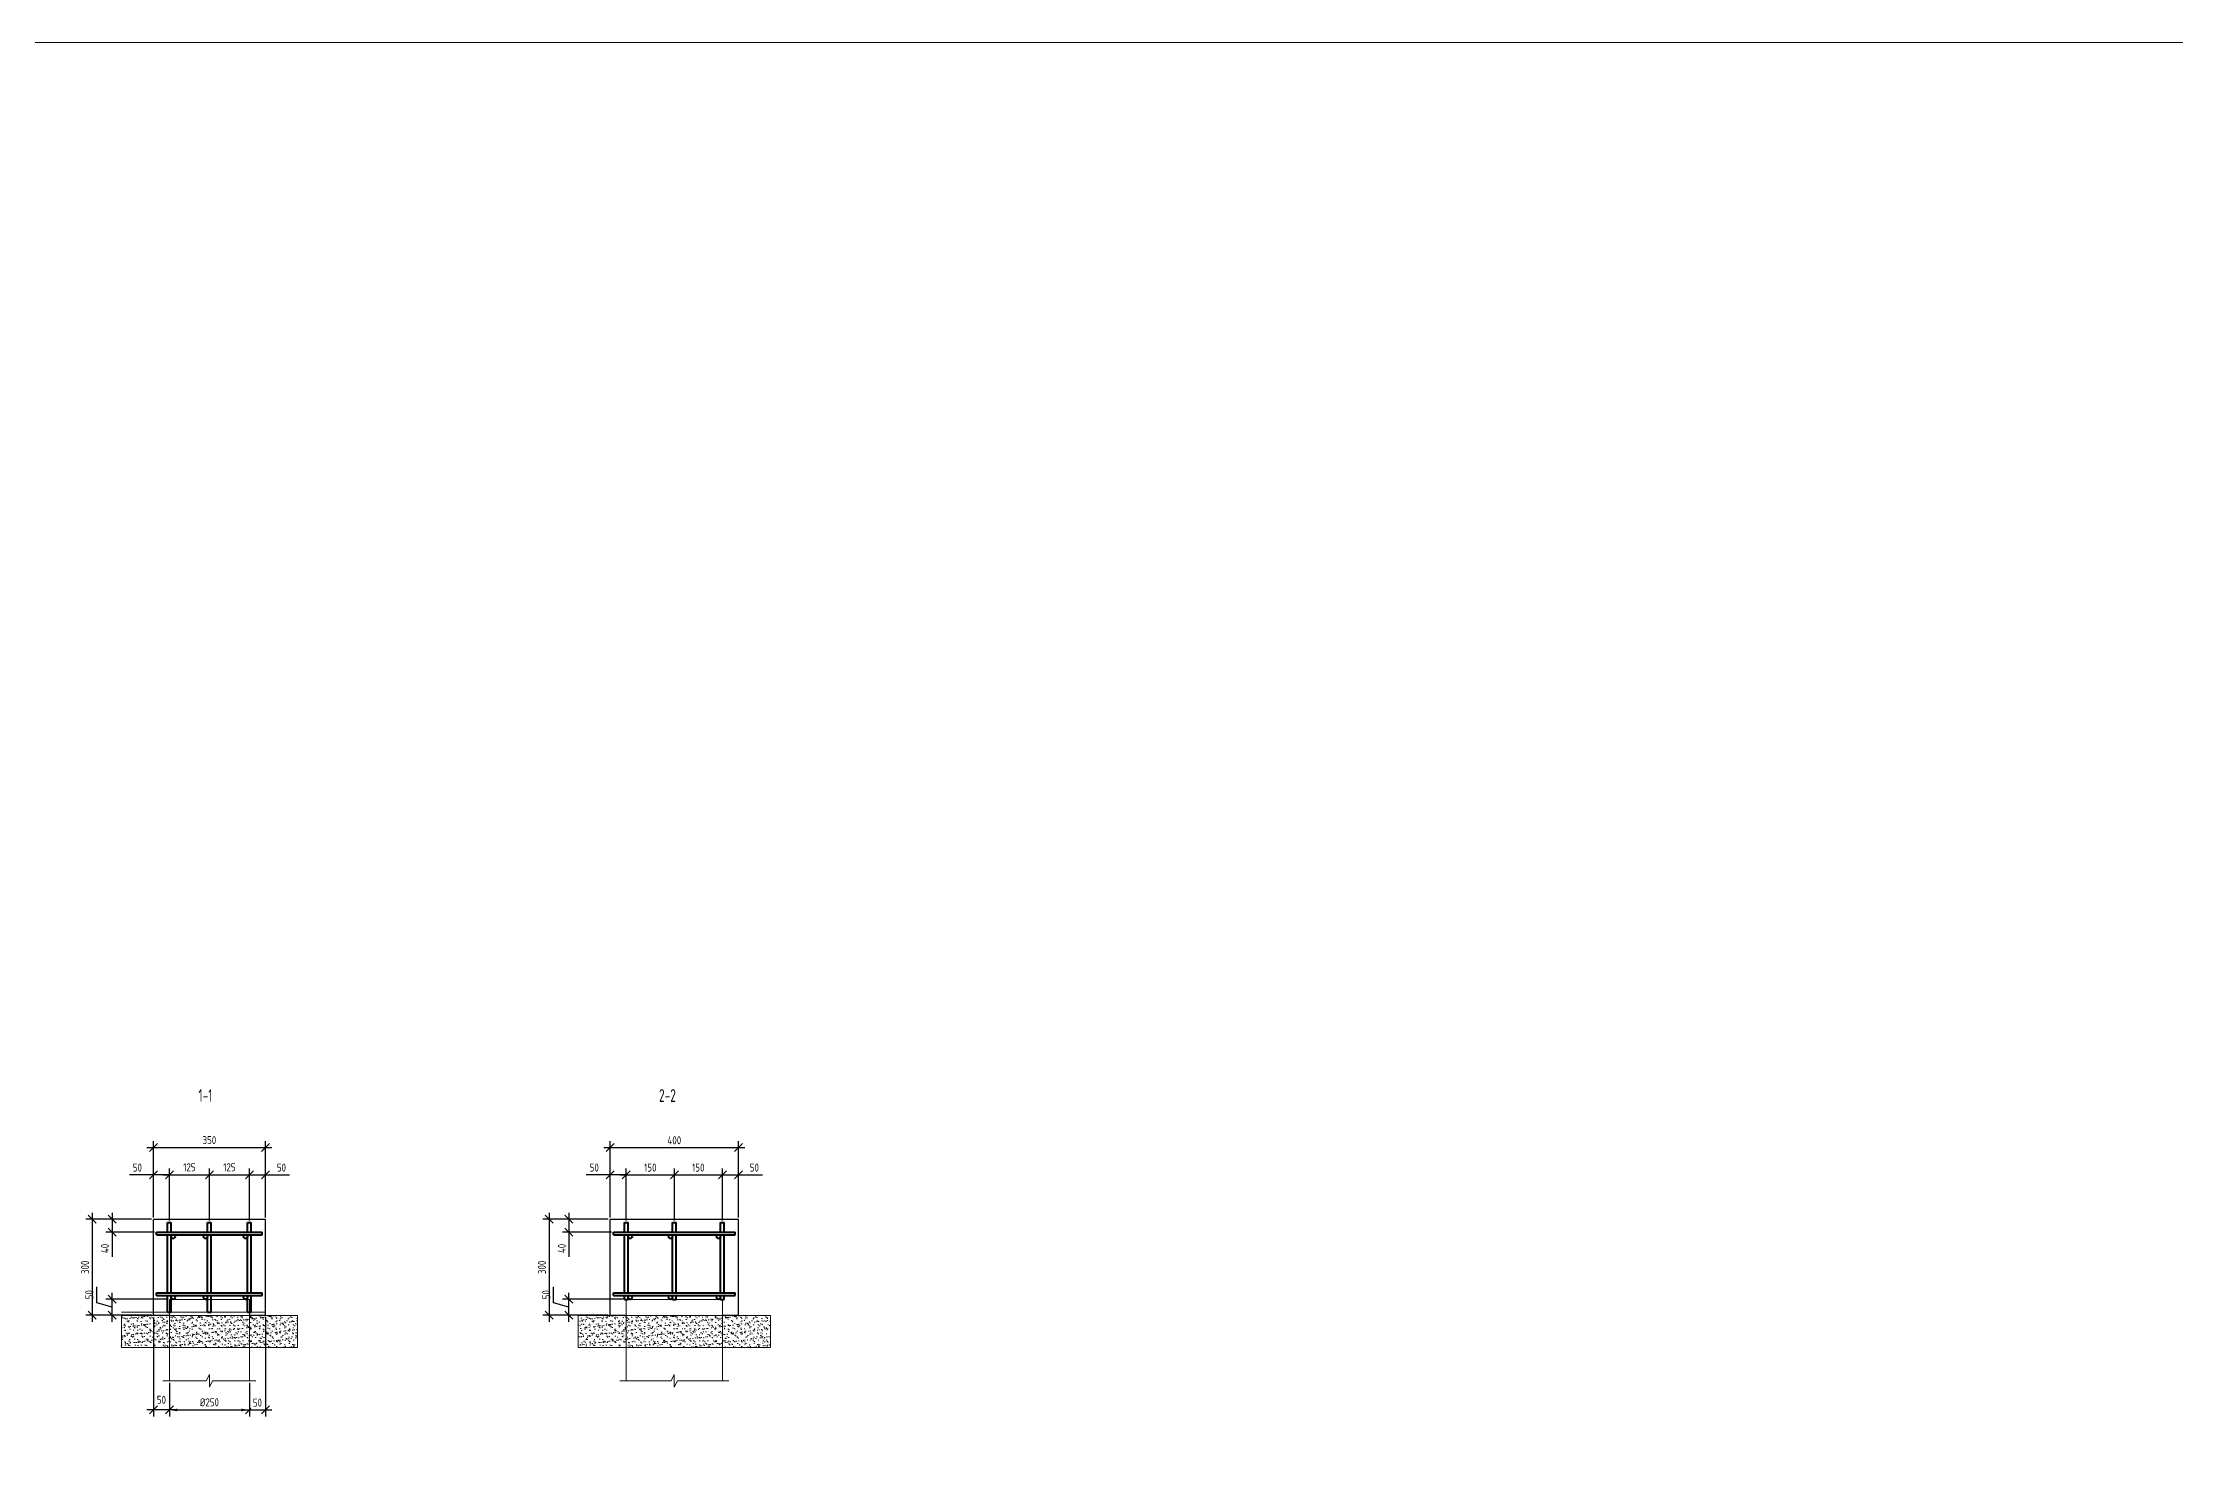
# Model space of a CAD drawing. Header units: millimetres. Extents: x -112594 to 313336, y -1917 to 255843.
# Drawn here: x -27806 to -21143, y 225868 to 230245 of the extents above; entities that cross this region are included whole.
import ezdxf

# ---------------------------------------------------------------- set-up
doc = ezdxf.new("R2010")
doc.units = ezdxf.units.MM
doc.header["$MEASUREMENT"] = 0
for name, color, linetype, lineweight in [('Арматура ОСН', 6, 'Continuous', 40), ('МОНОЛИТ', 2, 'Continuous', 30), ('размеры', 4, 'Continuous', 15), ('текст', 1, 'Continuous', 25), ('тонкая', 4, 'Continuous', 20)]:
    doc.layers.add(name, color=color, linetype=linetype, lineweight=lineweight)
doc.styles.add('style2', font='CS_Gost2304.shx')
doc.styles.add('ГОСТ 2.304', font='CS_Gost2304.shx')
doc.dimstyles.new('СПДС', dxfattribs={"dimscale": 100, "dimtxt": 2.5, "dimasz": 2.5, "dimexe": 2, "dimexo": 0.625, "dimgap": 1, "dimtad": 1, "dimdec": 0, "dimtxsty": 'ГОСТ 2.304', "dimblk": 'OBLIQUE', "dimblk1": 'OBLIQUE', "dimblk2": 'OBLIQUE', "dimcen": 2.5, "dimdle": 2, "dimadec": 0, "dimazin": 2, "dimtfac": 0.75, "dimtdec": 4, "dimtmove": 1, "dimatfit": 3, "dimfxl": 1, "dimtfill": 1, "dimtolj": 1, "dimarcsym": 1})

# ---------------------------------------------------------------- blocks, each defined once
blk = doc.blocks.new('_Oblique')
at = {"color": 0, "linetype": 'ByBlock', "lineweight": -2}
blk.add_line((-0.5, -0.5), (0.5, 0.5), dxfattribs=at)
blk = doc.blocks.new('*D242')
at = {"layer": 'размеры', "color": 0, "lineweight": -2, "ltscale": 10, "transparency": 16777216}
for p, q in [((-27460.2, 226707.1), (-27535.2, 226707.1)), ((-27410.2, 226707.1), (-27480.2, 226707.1)), ((-27460.2, 226574.6), (-27460.2, 226727.1)), ((-27410.2, 226564.6), (-27410.2, 226727.1))]:
    blk.add_line(p, q, dxfattribs=at)
at = {"layer": 'размеры', "color": 0, "lineweight": -2, "ltscale": 10, "transparency": 16777216, "xscale": 25, "yscale": 25, "zscale": 25, "rotation": 180}
blk.add_blockref('_Oblique', (-27460.2, 226707.1), dxfattribs=at)
at = {"layer": 'размеры', "color": 0, "lineweight": -2, "ltscale": 10, "transparency": 16777216, "xscale": 25, "yscale": 25, "zscale": 25}
blk.add_blockref('_Oblique', (-27410.2, 226707.1), dxfattribs=at)
at = {"layer": 'размеры', "color": 0, "ltscale": 10, "transparency": 16777216, "insert": (-27510.2, 226730.1), "char_height": 25, "attachment_point": 5, "style": 'ГОСТ 2.304', "bg_fill": 3, "box_fill_scale": 1.25, "bg_fill_color": 256, "bg_fill_true_color": 13158600, "bg_fill_transparency": 0}
blk.add_mtext('\\A1;50', dxfattribs=at)
blk = doc.blocks.new('*D243')
at = {"layer": 'размеры', "color": 0, "lineweight": -2, "ltscale": 10, "transparency": 16777216}
for p, q in [((-27180.2, 226707.1), (-27110.2, 226707.1)), ((-27160.2, 226564.6), (-27160.2, 226727.1)), ((-27110.2, 226574.6), (-27110.2, 226727.1)), ((-27110.2, 226707.1), (-27035.2, 226707.1))]:
    blk.add_line(p, q, dxfattribs=at)
at = {"layer": 'размеры', "color": 0, "lineweight": -2, "ltscale": 10, "transparency": 16777216, "xscale": 25, "yscale": 25, "zscale": 25, "rotation": 180}
blk.add_blockref('_Oblique', (-27160.2, 226707.1), dxfattribs=at)
at = {"layer": 'размеры', "color": 0, "lineweight": -2, "ltscale": 10, "transparency": 16777216, "xscale": 25, "yscale": 25, "zscale": 25}
blk.add_blockref('_Oblique', (-27110.2, 226707.1), dxfattribs=at)
at = {"layer": 'размеры', "color": 0, "ltscale": 10, "transparency": 16777216, "insert": (-27060.2, 226730.1), "char_height": 25, "attachment_point": 5, "style": 'ГОСТ 2.304', "bg_fill": 3, "box_fill_scale": 1.25, "bg_fill_color": 256, "bg_fill_true_color": 13158600, "bg_fill_transparency": 0}
blk.add_mtext('\\A1;50', dxfattribs=at)
blk = doc.blocks.new('*D244')
at = {"layer": 'размеры', "color": 0, "lineweight": -2, "ltscale": 10, "transparency": 16777216}
for p, q in [((-27430.2, 226707.1), (-27265.2, 226707.1)), ((-27410.2, 226564.6), (-27410.2, 226727.1)), ((-27285.2, 226564.6), (-27285.2, 226727.1))]:
    blk.add_line(p, q, dxfattribs=at)
at = {"layer": 'размеры', "color": 0, "lineweight": -2, "ltscale": 10, "transparency": 16777216, "xscale": 25, "yscale": 25, "zscale": 25, "rotation": 180}
blk.add_blockref('_Oblique', (-27410.2, 226707.1), dxfattribs=at)
at = {"layer": 'размеры', "color": 0, "lineweight": -2, "ltscale": 10, "transparency": 16777216, "xscale": 25, "yscale": 25, "zscale": 25}
blk.add_blockref('_Oblique', (-27285.2, 226707.1), dxfattribs=at)
at = {"layer": 'размеры', "color": 0, "ltscale": 10, "transparency": 16777216, "insert": (-27347.7, 226731.1), "char_height": 25, "attachment_point": 5, "style": 'ГОСТ 2.304', "bg_fill": 3, "box_fill_scale": 1.25, "bg_fill_color": 256, "bg_fill_true_color": 13158600, "bg_fill_transparency": 0}
blk.add_mtext('\\A1;125', dxfattribs=at)
blk = doc.blocks.new('*D245')
at = {"layer": 'размеры', "color": 0, "lineweight": -2, "ltscale": 10, "transparency": 16777216}
for p, q in [((-27305.2, 226707.1), (-27140.2, 226707.1)), ((-27285.2, 226564.6), (-27285.2, 226727.1)), ((-27160.2, 226564.6), (-27160.2, 226727.1))]:
    blk.add_line(p, q, dxfattribs=at)
at = {"layer": 'размеры', "color": 0, "lineweight": -2, "ltscale": 10, "transparency": 16777216, "xscale": 25, "yscale": 25, "zscale": 25, "rotation": 180}
blk.add_blockref('_Oblique', (-27285.2, 226707.1), dxfattribs=at)
at = {"layer": 'размеры', "color": 0, "lineweight": -2, "ltscale": 10, "transparency": 16777216, "xscale": 25, "yscale": 25, "zscale": 25}
blk.add_blockref('_Oblique', (-27160.2, 226707.1), dxfattribs=at)
at = {"layer": 'размеры', "color": 0, "ltscale": 10, "transparency": 16777216, "insert": (-27222.7, 226731.1), "char_height": 25, "attachment_point": 5, "style": 'ГОСТ 2.304', "bg_fill": 3, "box_fill_scale": 1.25, "bg_fill_color": 256, "bg_fill_true_color": 13158600, "bg_fill_transparency": 0}
blk.add_mtext('\\A1;125', dxfattribs=at)
blk = doc.blocks.new('*D246')
at = {"layer": 'размеры', "color": 0, "lineweight": -2, "ltscale": 10, "transparency": 16777216}
for p, q in [((-27637.3, 226307.8), (-27637.3, 226357.8)), ((-27589.2, 226248.4), (-27589.2, 226338.4)), ((-27589.2, 226293.4), (-27637.3, 226307.8)), ((-27416.5, 226318.4), (-27609.2, 226318.4)), ((-27466.5, 226268.4), (-27609.2, 226268.4))]:
    blk.add_line(p, q, dxfattribs=at)
at = {"layer": 'размеры', "color": 0, "lineweight": -2, "ltscale": 10, "transparency": 16777216, "xscale": 25, "yscale": 25, "zscale": 25}
for p, rotation in [((-27589.2, 226318.4), 90), ((-27589.2, 226268.4), 270)]:
    blk.add_blockref('_Oblique', p, dxfattribs=dict(at, rotation=rotation))
at = {"layer": 'размеры', "color": 0, "ltscale": 10, "transparency": 16777216, "insert": (-27660.3, 226332.8), "char_height": 25, "attachment_point": 5, "rotation": 90, "style": 'ГОСТ 2.304', "bg_fill": 3, "box_fill_scale": 1.25, "bg_fill_color": 256, "bg_fill_true_color": 13158600, "bg_fill_transparency": 0}
blk.add_mtext('\\A1;50', dxfattribs=at)
blk = doc.blocks.new('*D247')
at = {"layer": 'размеры', "color": 0, "lineweight": -2, "ltscale": 10, "transparency": 16777216}
for p, q in [((-27466.5, 226568.4), (-27609.2, 226568.4)), ((-27589.2, 226588.4), (-27589.2, 226528.3)), ((-27456.5, 226528.3), (-27609.2, 226528.3)), ((-27589.2, 226528.3), (-27589.2, 226451.4))]:
    blk.add_line(p, q, dxfattribs=at)
at = {"layer": 'размеры', "color": 0, "lineweight": -2, "ltscale": 10, "transparency": 16777216, "xscale": 25, "yscale": 25, "zscale": 25}
for p, rotation in [((-27589.2, 226568.4), 90), ((-27589.2, 226528.3), 270)]:
    blk.add_blockref('_Oblique', p, dxfattribs=dict(at, rotation=rotation))
at = {"layer": 'размеры', "color": 0, "ltscale": 10, "transparency": 16777216, "insert": (-27611.7, 226477.4), "char_height": 25, "attachment_point": 5, "rotation": 90, "style": 'ГОСТ 2.304', "bg_fill": 3, "box_fill_scale": 1.25, "bg_fill_color": 256, "bg_fill_true_color": 13158600, "bg_fill_transparency": 0}
blk.add_mtext('\\A1;40', dxfattribs=at)
blk = doc.blocks.new('*D248')
at = {"layer": 'размеры', "color": 0, "lineweight": -2, "ltscale": 10, "transparency": 16777216}
for p, q in [((-27466.5, 226568.4), (-27671, 226568.4)), ((-27651, 226588.4), (-27651, 226248.4)), ((-27466.5, 226268.4), (-27671, 226268.4))]:
    blk.add_line(p, q, dxfattribs=at)
at = {"layer": 'размеры', "color": 0, "lineweight": -2, "ltscale": 10, "transparency": 16777216, "xscale": 25, "yscale": 25, "zscale": 25}
for p, rotation in [((-27651, 226568.4), 90), ((-27651, 226268.4), 270)]:
    blk.add_blockref('_Oblique', p, dxfattribs=dict(at, rotation=rotation))
at = {"layer": 'размеры', "color": 0, "ltscale": 10, "transparency": 16777216, "insert": (-27674, 226418.4), "char_height": 25, "attachment_point": 5, "rotation": 90, "style": 'ГОСТ 2.304', "bg_fill": 3, "box_fill_scale": 1.25, "bg_fill_color": 256, "bg_fill_true_color": 13158600, "bg_fill_transparency": 0}
blk.add_mtext('\\A1;300', dxfattribs=at)
blk = doc.blocks.new('*D249')
at = {"layer": 'размеры', "color": 0, "lineweight": -2, "ltscale": 10, "transparency": 16777216}
for p, q in [((-27460.2, 226262.1), (-27460.2, 225952.6)), ((-27410.2, 226057.7), (-27410.2, 225952.6)), ((-27390.2, 225972.6), (-27480.2, 225972.6))]:
    blk.add_line(p, q, dxfattribs=at)
at = {"layer": 'размеры', "color": 0, "ltscale": 10, "transparency": 16777216, "insert": (-27435, 226004.5), "char_height": 25, "attachment_point": 5, "style": 'ГОСТ 2.304', "bg_fill": 3, "box_fill_scale": 1.25, "bg_fill_color": 256, "bg_fill_true_color": 13158600, "bg_fill_transparency": 0}
blk.add_mtext('\\A1;50', dxfattribs=at)
at = {"layer": 'размеры', "color": 0, "lineweight": -2, "ltscale": 10, "transparency": 16777216, "xscale": 25, "yscale": 25, "zscale": 25, "rotation": 180}
blk.add_blockref('_Oblique', (-27460.2, 225972.6), dxfattribs=at)
at = {"layer": 'размеры', "color": 0, "lineweight": -2, "ltscale": 10, "transparency": 16777216, "xscale": 25, "yscale": 25, "zscale": 25}
blk.add_blockref('_Oblique', (-27410.2, 225972.6), dxfattribs=at)
blk = doc.blocks.new('*D250')
at = {"layer": 'размеры', "color": 0, "lineweight": -2, "ltscale": 10, "transparency": 16777216}
for p, q in [((-27110.2, 226262.1), (-27110.2, 225952.6)), ((-27160.2, 226057.7), (-27160.2, 225952.6)), ((-27180.2, 225972.6), (-27090.2, 225972.6))]:
    blk.add_line(p, q, dxfattribs=at)
at = {"layer": 'размеры', "color": 0, "lineweight": -2, "ltscale": 10, "transparency": 16777216, "xscale": 25, "yscale": 25, "zscale": 25, "rotation": 180}
blk.add_blockref('_Oblique', (-27160.2, 225972.6), dxfattribs=at)
at = {"layer": 'размеры', "color": 0, "lineweight": -2, "ltscale": 10, "transparency": 16777216, "xscale": 25, "yscale": 25, "zscale": 25}
blk.add_blockref('_Oblique', (-27110.2, 225972.6), dxfattribs=at)
at = {"layer": 'размеры', "color": 0, "ltscale": 10, "transparency": 16777216, "insert": (-27135.2, 225995.6), "char_height": 25, "attachment_point": 5, "style": 'ГОСТ 2.304', "bg_fill": 3, "box_fill_scale": 1.25, "bg_fill_color": 256, "bg_fill_true_color": 13158600, "bg_fill_transparency": 0}
blk.add_mtext('\\A1;50', dxfattribs=at)
blk = doc.blocks.new('*D251')
at = {"layer": 'размеры', "color": 0, "lineweight": -2, "ltscale": 0.001, "transparency": 16777216}
for p, q in [((-27460.2, 226574.6), (-27460.2, 226812.9)), ((-27110.2, 226574.6), (-27110.2, 226812.9)), ((-27480.2, 226792.9), (-27090.2, 226792.9))]:
    blk.add_line(p, q, dxfattribs=at)
at = {"layer": 'размеры', "color": 0, "lineweight": -2, "ltscale": 0.001, "transparency": 16777216, "xscale": 25, "yscale": 25, "zscale": 25, "rotation": 180}
blk.add_blockref('_Oblique', (-27460.2, 226792.9), dxfattribs=at)
at = {"layer": 'размеры', "color": 0, "lineweight": -2, "ltscale": 0.001, "transparency": 16777216, "xscale": 25, "yscale": 25, "zscale": 25}
blk.add_blockref('_Oblique', (-27110.2, 226792.9), dxfattribs=at)
at = {"layer": 'размеры', "color": 0, "ltscale": 0.001, "transparency": 16777216, "insert": (-27285.2, 226815.9), "char_height": 25, "attachment_point": 5, "style": 'ГОСТ 2.304', "bg_fill": 3, "box_fill_scale": 1.25, "bg_fill_color": 256, "bg_fill_true_color": 13158600, "bg_fill_transparency": 0}
blk.add_mtext('\\A1;350', dxfattribs=at)
blk = doc.blocks.new('*D254')
at = {"layer": 'размеры', "color": 0, "lineweight": -2, "ltscale": 10, "transparency": 16777216}
for p, q in [((-26032.7, 226707.1), (-26107.7, 226707.1)), ((-25982.7, 226707.1), (-26052.7, 226707.1)), ((-26032.7, 226574.6), (-26032.7, 226727.1)), ((-25982.7, 226564.6), (-25982.7, 226727.1))]:
    blk.add_line(p, q, dxfattribs=at)
at = {"layer": 'размеры', "color": 0, "lineweight": -2, "ltscale": 10, "transparency": 16777216, "xscale": 25, "yscale": 25, "zscale": 25, "rotation": 180}
blk.add_blockref('_Oblique', (-26032.7, 226707.1), dxfattribs=at)
at = {"layer": 'размеры', "color": 0, "lineweight": -2, "ltscale": 10, "transparency": 16777216, "xscale": 25, "yscale": 25, "zscale": 25}
blk.add_blockref('_Oblique', (-25982.7, 226707.1), dxfattribs=at)
at = {"layer": 'размеры', "color": 0, "ltscale": 10, "transparency": 16777216, "insert": (-26082.7, 226730.1), "char_height": 25, "attachment_point": 5, "style": 'ГОСТ 2.304', "bg_fill": 3, "box_fill_scale": 1.25, "bg_fill_color": 256, "bg_fill_true_color": 13158600, "bg_fill_transparency": 0}
blk.add_mtext('\\A1;50', dxfattribs=at)
blk = doc.blocks.new('*D255')
at = {"layer": 'размеры', "color": 0, "lineweight": -2, "ltscale": 10, "transparency": 16777216}
for p, q in [((-25702.7, 226707.1), (-25632.7, 226707.1)), ((-25682.7, 226564.6), (-25682.7, 226727.1)), ((-25632.7, 226574.6), (-25632.7, 226727.1)), ((-25632.7, 226707.1), (-25557.7, 226707.1))]:
    blk.add_line(p, q, dxfattribs=at)
at = {"layer": 'размеры', "color": 0, "lineweight": -2, "ltscale": 10, "transparency": 16777216, "xscale": 25, "yscale": 25, "zscale": 25, "rotation": 180}
blk.add_blockref('_Oblique', (-25682.7, 226707.1), dxfattribs=at)
at = {"layer": 'размеры', "color": 0, "lineweight": -2, "ltscale": 10, "transparency": 16777216, "xscale": 25, "yscale": 25, "zscale": 25}
blk.add_blockref('_Oblique', (-25632.7, 226707.1), dxfattribs=at)
at = {"layer": 'размеры', "color": 0, "ltscale": 10, "transparency": 16777216, "insert": (-25582.7, 226730.1), "char_height": 25, "attachment_point": 5, "style": 'ГОСТ 2.304', "bg_fill": 3, "box_fill_scale": 1.25, "bg_fill_color": 256, "bg_fill_true_color": 13158600, "bg_fill_transparency": 0}
blk.add_mtext('\\A1;50', dxfattribs=at)
blk = doc.blocks.new('*D252')
at = {"layer": 'размеры', "color": 0, "lineweight": -2, "ltscale": 10, "transparency": 16777216}
for p, q in [((-26002.7, 226707.1), (-25812.7, 226707.1)), ((-25982.7, 226564.6), (-25982.7, 226727.1)), ((-25832.7, 226564.6), (-25832.7, 226727.1))]:
    blk.add_line(p, q, dxfattribs=at)
at = {"layer": 'размеры', "color": 0, "lineweight": -2, "ltscale": 10, "transparency": 16777216, "xscale": 25, "yscale": 25, "zscale": 25, "rotation": 180}
blk.add_blockref('_Oblique', (-25982.7, 226707.1), dxfattribs=at)
at = {"layer": 'размеры', "color": 0, "lineweight": -2, "ltscale": 10, "transparency": 16777216, "xscale": 25, "yscale": 25, "zscale": 25}
blk.add_blockref('_Oblique', (-25832.7, 226707.1), dxfattribs=at)
at = {"layer": 'размеры', "color": 0, "ltscale": 10, "transparency": 16777216, "insert": (-25907.7, 226730.1), "char_height": 25, "attachment_point": 5, "style": 'ГОСТ 2.304', "bg_fill": 3, "box_fill_scale": 1.25, "bg_fill_color": 256, "bg_fill_true_color": 13158600, "bg_fill_transparency": 0}
blk.add_mtext('\\A1;150', dxfattribs=at)
blk = doc.blocks.new('*D253')
at = {"layer": 'размеры', "color": 0, "lineweight": -2, "ltscale": 10, "transparency": 16777216}
for p, q in [((-25852.7, 226707.1), (-25662.7, 226707.1)), ((-25832.7, 226564.6), (-25832.7, 226727.1)), ((-25682.7, 226564.6), (-25682.7, 226727.1))]:
    blk.add_line(p, q, dxfattribs=at)
at = {"layer": 'размеры', "color": 0, "lineweight": -2, "ltscale": 10, "transparency": 16777216, "xscale": 25, "yscale": 25, "zscale": 25, "rotation": 180}
blk.add_blockref('_Oblique', (-25832.7, 226707.1), dxfattribs=at)
at = {"layer": 'размеры', "color": 0, "lineweight": -2, "ltscale": 10, "transparency": 16777216, "xscale": 25, "yscale": 25, "zscale": 25}
blk.add_blockref('_Oblique', (-25682.7, 226707.1), dxfattribs=at)
at = {"layer": 'размеры', "color": 0, "ltscale": 10, "transparency": 16777216, "insert": (-25757.7, 226730.1), "char_height": 25, "attachment_point": 5, "style": 'ГОСТ 2.304', "bg_fill": 3, "box_fill_scale": 1.25, "bg_fill_color": 256, "bg_fill_true_color": 13158600, "bg_fill_transparency": 0}
blk.add_mtext('\\A1;150', dxfattribs=at)
blk = doc.blocks.new('*D256')
at = {"layer": 'размеры', "color": 0, "lineweight": -2, "ltscale": 10, "transparency": 16777216}
for p, q in [((-26209.8, 226307.8), (-26209.8, 226357.8)), ((-26161.8, 226248.4), (-26161.8, 226338.4)), ((-26161.8, 226293.4), (-26209.8, 226307.8)), ((-25989, 226318.4), (-26181.8, 226318.4)), ((-26039, 226268.4), (-26181.8, 226268.4))]:
    blk.add_line(p, q, dxfattribs=at)
at = {"layer": 'размеры', "color": 0, "lineweight": -2, "ltscale": 10, "transparency": 16777216, "xscale": 25, "yscale": 25, "zscale": 25}
for p, rotation in [((-26161.8, 226318.4), 90), ((-26161.8, 226268.4), 270)]:
    blk.add_blockref('_Oblique', p, dxfattribs=dict(at, rotation=rotation))
at = {"layer": 'размеры', "color": 0, "ltscale": 10, "transparency": 16777216, "insert": (-26232.8, 226332.8), "char_height": 25, "attachment_point": 5, "rotation": 90, "style": 'ГОСТ 2.304', "bg_fill": 3, "box_fill_scale": 1.25, "bg_fill_color": 256, "bg_fill_true_color": 13158600, "bg_fill_transparency": 0}
blk.add_mtext('\\A1;50', dxfattribs=at)
blk = doc.blocks.new('*D257')
at = {"layer": 'размеры', "color": 0, "lineweight": -2, "ltscale": 10, "transparency": 16777216}
for p, q in [((-26039, 226568.4), (-26181.8, 226568.4)), ((-26161.8, 226588.4), (-26161.8, 226528.3)), ((-26029, 226528.3), (-26181.8, 226528.3)), ((-26161.8, 226528.3), (-26161.8, 226451.4))]:
    blk.add_line(p, q, dxfattribs=at)
at = {"layer": 'размеры', "color": 0, "lineweight": -2, "ltscale": 10, "transparency": 16777216, "xscale": 25, "yscale": 25, "zscale": 25}
for p, rotation in [((-26161.8, 226568.4), 90), ((-26161.8, 226528.3), 270)]:
    blk.add_blockref('_Oblique', p, dxfattribs=dict(at, rotation=rotation))
at = {"layer": 'размеры', "color": 0, "ltscale": 10, "transparency": 16777216, "insert": (-26184.3, 226477.4), "char_height": 25, "attachment_point": 5, "rotation": 90, "style": 'ГОСТ 2.304', "bg_fill": 3, "box_fill_scale": 1.25, "bg_fill_color": 256, "bg_fill_true_color": 13158600, "bg_fill_transparency": 0}
blk.add_mtext('\\A1;40', dxfattribs=at)
blk = doc.blocks.new('*D258')
at = {"layer": 'размеры', "color": 0, "lineweight": -2, "ltscale": 10, "transparency": 16777216}
for p, q in [((-26039, 226568.4), (-26243.5, 226568.4)), ((-26223.5, 226588.4), (-26223.5, 226248.4)), ((-26039, 226268.4), (-26243.5, 226268.4))]:
    blk.add_line(p, q, dxfattribs=at)
at = {"layer": 'размеры', "color": 0, "lineweight": -2, "ltscale": 10, "transparency": 16777216, "xscale": 25, "yscale": 25, "zscale": 25}
for p, rotation in [((-26223.5, 226568.4), 90), ((-26223.5, 226268.4), 270)]:
    blk.add_blockref('_Oblique', p, dxfattribs=dict(at, rotation=rotation))
at = {"layer": 'размеры', "color": 0, "ltscale": 10, "transparency": 16777216, "insert": (-26246.5, 226418.4), "char_height": 25, "attachment_point": 5, "rotation": 90, "style": 'ГОСТ 2.304', "bg_fill": 3, "box_fill_scale": 1.25, "bg_fill_color": 256, "bg_fill_true_color": 13158600, "bg_fill_transparency": 0}
blk.add_mtext('\\A1;300', dxfattribs=at)
blk = doc.blocks.new('*D259')
at = {"layer": 'размеры', "color": 0, "lineweight": -2, "ltscale": 0.001, "transparency": 16777216}
for p, q in [((-26032.7, 226574.6), (-26032.7, 226812.9)), ((-25632.7, 226574.6), (-25632.7, 226812.9)), ((-26052.7, 226792.9), (-25612.7, 226792.9))]:
    blk.add_line(p, q, dxfattribs=at)
at = {"layer": 'размеры', "color": 0, "lineweight": -2, "ltscale": 0.001, "transparency": 16777216, "xscale": 25, "yscale": 25, "zscale": 25, "rotation": 180}
blk.add_blockref('_Oblique', (-26032.7, 226792.9), dxfattribs=at)
at = {"layer": 'размеры', "color": 0, "lineweight": -2, "ltscale": 0.001, "transparency": 16777216, "xscale": 25, "yscale": 25, "zscale": 25}
blk.add_blockref('_Oblique', (-25632.7, 226792.9), dxfattribs=at)
at = {"layer": 'размеры', "color": 0, "ltscale": 0.001, "transparency": 16777216, "insert": (-25832.7, 226815.4), "char_height": 25, "attachment_point": 5, "style": 'ГОСТ 2.304', "bg_fill": 3, "box_fill_scale": 1.25, "bg_fill_color": 256, "bg_fill_true_color": 13158600, "bg_fill_transparency": 0}
blk.add_mtext('\\A1;400', dxfattribs=at)
blk = doc.blocks.new('*D459')
at = {"layer": 'размеры', "color": 0, "lineweight": -2, "ltscale": 10, "transparency": 16777216}
for p, q in [((-27410.2, 226057.7), (-27410.2, 225952.6)), ((-27160.2, 226057.7), (-27160.2, 225952.6)), ((-27385.2, 225972.6), (-27185.2, 225972.6))]:
    blk.add_line(p, q, dxfattribs=at)
at = {"layer": 'размеры', "color": 0, "ltscale": 10, "transparency": 16777216}
for points in [[(-27385.2, 225976.8), (-27385.2, 225968.5), (-27410.2, 225972.6)], [(-27185.2, 225976.8), (-27185.2, 225968.5), (-27160.2, 225972.6)]]:
    blk.add_solid(points, dxfattribs=at)
at = {"layer": 'размеры', "color": 0, "ltscale": 10, "transparency": 16777216, "insert": (-27285.2, 225996.6), "char_height": 25, "attachment_point": 5, "style": 'ГОСТ 2.304', "bg_fill": 3, "box_fill_scale": 1.25, "bg_fill_color": 256, "bg_fill_true_color": 13158600, "bg_fill_transparency": 0}
blk.add_mtext('\\A1;%%c250', dxfattribs=at)

msp = doc.modelspace()

# ---------------------------------------------------------------- hatches: boundary and pattern name
at = {"layer": 'тонкая'}
h = msp.add_hatch(dxfattribs=at)
h.set_pattern_fill('AR-SAND', color=256, scale=10)
h.set_pattern_definition([(37.5, (-242070.737, 155215.913), (-0.6299336, 19.2682377), [0, -15.2, 0, -17, 0, -16.25]), (7.5, (-242070.737, 155215.913), (17.697767, 28.2214607), [0, -8.2, 0, -13.7, 0, -5.25]), (327.5, (-242083.037, 155215.913), (31.1414186, 0.0565905), [0, -5, 0, -18, 0, -23.5]), (317.5, (-242083.037, 155215.913), (30.061266, 8.7767556), [0, -2.5, 0, -11.8, 0, -13.5])])
h.paths.add_polyline_path([(-27010.21498, 226268.36694), (-27560.21498, 226268.36694), (-27560.21498, 226168.36694), (-27010.21498, 226168.36694)])
h = msp.add_hatch(dxfattribs=at)
h.set_pattern_fill('AR-SAND', color=256, scale=10)
h.set_pattern_definition([(37.5, (-240618.254, 155215.913), (-0.6299336, 19.2682377), [0, -15.2, 0, -17, 0, -16.25]), (7.5, (-240618.254, 155215.913), (17.697767, 28.2214607), [0, -8.2, 0, -13.7, 0, -5.25]), (327.5, (-240630.554, 155215.913), (31.1414186, 0.0565905), [0, -5, 0, -18, 0, -23.5]), (317.5, (-240630.554, 155215.913), (30.061266, 8.7767556), [0, -2.5, 0, -11.8, 0, -13.5])])
h.paths.add_polyline_path([(-25532.73156, 226268.36694), (-26132.73156, 226268.36694), (-26132.73156, 226168.36694), (-25532.73156, 226168.36694)])

# ---------------------------------------------------------------- linework, layer by layer
at = {"layer": 'Арматура ОСН', "ltscale": 20}
for p, q in [((-27416.21498, 226528.31369), (-27416.21498, 226558.36694)), ((-27404.21498, 226528.31369), (-27404.21498, 226558.36694)), ((-27291.21498, 226528.31369), (-27291.21498, 226558.36694)), ((-27279.21498, 226528.31369), (-27279.21498, 226558.36694)), ((-27166.21498, 226528.31369), (-27166.21498, 226558.36694)), ((-27154.21498, 226528.31369), (-27154.21498, 226558.36694)), ((-25988.73156, 226528.31369), (-25988.73156, 226558.36694)), ((-25976.73156, 226528.31369), (-25976.73156, 226558.36694)), ((-25838.73156, 226528.31369), (-25838.73156, 226558.36694)), ((-25826.73156, 226528.31369), (-25826.73156, 226558.36694)), ((-25688.73156, 226528.31369), (-25688.73156, 226558.36694)), ((-25676.73156, 226528.31369), (-25676.73156, 226558.36694)), ((-27416.21498, 226338.36694), (-27416.21498, 226520.31369)), ((-27404.21498, 226338.36694), (-27404.21498, 226520.31369)), ((-27291.21498, 226338.36694), (-27291.21498, 226520.31369)), ((-27279.21498, 226338.36694), (-27279.21498, 226520.31369)), ((-27166.21498, 226338.36694), (-27166.21498, 226520.31369)), ((-27154.21498, 226338.36694), (-27154.21498, 226520.31369)), ((-25988.73156, 226338.36694), (-25988.73156, 226520.31369)), ((-25976.73156, 226338.36694), (-25976.73156, 226520.31369)), ((-25838.73156, 226338.36694), (-25838.73156, 226520.31369)), ((-25826.73156, 226338.36694), (-25826.73156, 226520.31369)), ((-25688.73156, 226338.36694), (-25688.73156, 226520.31369)), ((-25676.73156, 226338.36694), (-25676.73156, 226520.31369)), ((-27416.21498, 226278.36694), (-27416.21498, 226330.36694)), ((-27404.21498, 226278.36694), (-27404.21498, 226330.36694)), ((-27291.21498, 226278.36694), (-27291.21498, 226330.36694)), ((-27279.21498, 226278.36694), (-27279.21498, 226330.36694)), ((-25988.73156, 226318.36694), (-25988.73156, 226330.36694)), ((-25976.73156, 226318.36694), (-25976.73156, 226330.36694)), ((-25838.73156, 226318.36694), (-25838.73156, 226330.36694)), ((-25826.73156, 226318.36694), (-25826.73156, 226330.36694)), ((-25688.73156, 226318.36694), (-25688.73156, 226330.36694)), ((-25676.73156, 226318.36694), (-25676.73156, 226330.36694))]:
    msp.add_line(p, q, dxfattribs=at)
at = {"layer": 'Арматура ОСН', "ltscale": 10}
for p, q in [((-27450.21498, 226528.31369), (-27120.21498, 226528.31369)), ((-27450.21498, 226520.31369), (-27120.21498, 226520.31369)), ((-26022.73156, 226528.31369), (-25642.73156, 226528.31369)), ((-26022.73156, 226520.31369), (-25642.73156, 226520.31369)), ((-27450.21498, 226338.36694), (-27120.21498, 226338.36694)), ((-27120.21498, 226330.36694), (-27120.21498, 226338.36694)), ((-26022.73156, 226338.36694), (-25642.73156, 226338.36694)), ((-25642.73156, 226330.36694), (-25642.73156, 226338.36694)), ((-27450.21498, 226330.36694), (-27120.21498, 226330.36694)), ((-27291.21498, 226278.36694), (-27279.21498, 226278.36694)), ((-26022.73156, 226330.36694), (-25642.73156, 226330.36694)), ((-25838.73156, 226318.36694), (-25826.73156, 226318.36694)), ((-25688.73156, 226318.36694), (-25676.73156, 226318.36694))]:
    msp.add_line(p, q, dxfattribs=at)
at = {"layer": 'Арматура ОСН', "ltscale": 100}
for centre in [(-27398.21498, 226514.31369), (-27297.21498, 226514.31369), (-27172.21498, 226514.31369), (-25970.73156, 226514.31369), (-25844.73156, 226514.31369), (-25694.73156, 226514.31369), (-27398.21498, 226324.36694), (-27297.21498, 226324.36694), (-27172.21498, 226324.36694), (-25970.73156, 226324.36694), (-25844.73156, 226324.36694), (-25694.73156, 226324.36694)]:
    msp.add_circle(centre, 6, dxfattribs=at)
at = {"layer": 'МОНОЛИТ', "ltscale": 20}
for p, q in [((-27110.21498, 226568.36694), (-27460.21498, 226568.36694)), ((-27460.21498, 226268.36694), (-27460.21498, 226568.36694)), ((-27110.21498, 226268.36694), (-27110.21498, 226568.36694)), ((-25632.73156, 226568.36694), (-26032.73156, 226568.36694)), ((-26032.73156, 226268.36694), (-26032.73156, 226568.36694)), ((-25632.73156, 226268.36694), (-25632.73156, 226568.36694)), ((-27410.21498, 226268.36694), (-27460.21498, 226268.36694)), ((-27110.21498, 226268.36694), (-27160.21498, 226268.36694)), ((-25982.73156, 226268.36694), (-26032.73156, 226268.36694)), ((-25632.73156, 226268.36694), (-25682.73156, 226268.36694))]:
    msp.add_line(p, q, dxfattribs=at)
at = {"layer": 'МОНОЛИТ', "lineweight": 15, "ltscale": 20}
for p, q in [((-27410.21498, 226063.94783), (-27410.21498, 226318.36694)), ((-27410.21498, 226318.36694), (-27160.21498, 226318.36694)), ((-27160.21498, 226063.94783), (-27160.21498, 226318.36694)), ((-25982.73156, 226063.94783), (-25982.73156, 226318.36694)), ((-25982.73156, 226318.36694), (-25682.73156, 226318.36694)), ((-25682.73156, 226063.94783), (-25682.73156, 226318.36694))]:
    msp.add_line(p, q, dxfattribs=at)
at = {"layer": 'тонкая', "ltscale": 10}
for p, q in [((-27010.21498, 226268.36694), (-27010.21498, 226168.36694)), ((-25632.73156, 226268.36694), (-25532.73156, 226268.36694)), ((-25532.73156, 226268.36694), (-25532.73156, 226168.36694)), ((-26132.73156, 226168.36694), (-25532.73156, 226168.36694)), ((-27295.21498, 226063.94783), (-27285.21498, 226083.94783)), ((-27285.21498, 226083.94783), (-27285.21498, 226043.94783)), ((-25842.73156, 226063.94783), (-25832.73156, 226083.94783)), ((-25832.73156, 226083.94783), (-25832.73156, 226043.94783)), ((-27285.21498, 226043.94783), (-27275.21498, 226063.94783)), ((-26002.73156, 226063.94783), (-25842.73156, 226063.94783)), ((-25832.73156, 226043.94783), (-25822.73156, 226063.94783)), ((-25822.73156, 226063.94783), (-25662.73156, 226063.94783))]:
    msp.add_line(p, q, dxfattribs=at)

# ---------------------------------------------------------------- texts
at = {"layer": 'текст', "color": 0, "linetype": 'Continuous', "lineweight": 25, "ltscale": 15, "style": 'style2', "width": 0.8}
for s, p in [('1-1', (-27319.37207, 226935.27446)), ('2-2', (-25880.55202, 226935.27446))]:
    msp.add_text(s, height=40, dxfattribs=at).set_placement(p)

# ---------------------------------------------------------------- next in the draw order: dimensions: what is measured, and where the dimension line sits
at = {"layer": 'размеры', "ltscale": 10}
for base, p1, p2, picture, middle in [((-27410.21498, 226707.10586), (-27460.21498, 226568.36694), (-27410.21498, 226558.36694), '*D242', (-27510.21498, 226707.10586)), ((-25982.73156, 226707.10586), (-26032.73156, 226568.36694), (-25982.73156, 226558.36694), '*D254', (-26082.73156, 226707.10586))]:
    dim = msp.add_linear_dim(base=base, p1=p1, p2=p2, dimstyle='СПДС', override={"dimscale": 10, "dimtmove": 0}, dxfattribs=at)
    dim.commit()
    dim.dimension.update_dxf_attribs({"geometry": picture, "text_midpoint": middle, "dimtype": 160})
for base, p1, p2, override, picture, middle in [((-27110.21498, 226707.10586), (-27160.21498, 226558.36694), (-27110.21498, 226568.36694), {"dimscale": 10, "dimtmove": 0}, '*D243', (-27060.21498, 226730.12362)), ((-25632.73156, 226707.10586), (-25682.73156, 226558.36694), (-25632.73156, 226568.36694), {"dimscale": 10, "dimtmove": 0}, '*D255', (-25582.73156, 226730.12362)), ((-27110.21498, 225972.6252), (-27160.21498, 226063.94783), (-27110.21498, 226268.36694), {"dimscale": 10}, '*D250', (-27135.21498, 225995.64297))]:
    dim = msp.add_linear_dim(base=base, p1=p1, p2=p2, dimstyle='СПДС', override=override, dxfattribs=at)
    dim.commit()
    dim.dimension.update_dxf_attribs({"geometry": picture, "text_midpoint": middle})
for base, p1, p2, picture, middle in [((-27589.24548, 226318.36694), (-27460.21498, 226268.36694), (-27410.21498, 226318.36694), '*D246', (-27660.28101, 226317.77227)), ((-26161.76206, 226318.36694), (-26032.73156, 226268.36694), (-25982.73156, 226318.36694), '*D256', (-26232.7976, 226317.77227))]:
    dim = msp.add_linear_dim(base=base, p1=p1, p2=p2, angle=90, dimstyle='СПДС', override={"dimscale": 10}, dxfattribs=at)
    dim.commit()
    dim.dimension.update_dxf_attribs({"geometry": picture, "text_midpoint": middle})

# ---------------------------------------------------------------- next in the draw order: linework, layer by layer
at = {"layer": 'Арматура ОСН', "ltscale": 10}
for p, q in [((-27450.21498, 226330.36694), (-27450.21498, 226338.36694)), ((-26022.73156, 226330.36694), (-26022.73156, 226338.36694)), ((-27416.21498, 226278.36694), (-27404.21498, 226278.36694)), ((-27166.21498, 226278.36694), (-27154.21498, 226278.36694)), ((-25988.73156, 226318.36694), (-25976.73156, 226318.36694))]:
    msp.add_line(p, q, dxfattribs=at)
at = {"layer": 'Арматура ОСН', "ltscale": 20}
for p, q in [((-27166.21498, 226278.36694), (-27166.21498, 226330.36694)), ((-27154.21498, 226278.36694), (-27154.21498, 226330.36694))]:
    msp.add_line(p, q, dxfattribs=at)
at = {"layer": 'тонкая', "ltscale": 10}
for p, q in [((-27110.21498, 226268.36694), (-27010.21498, 226268.36694)), ((-27275.21498, 226063.94783), (-27140.21498, 226063.94783))]:
    msp.add_line(p, q, dxfattribs=at)

# ---------------------------------------------------------------- next in the draw order: dimensions: what is measured, and where the dimension line sits
at = {"layer": 'размеры', "ltscale": 10}
for base, p1, p2, picture, middle in [((-27285.21498, 226707.10586), (-27410.21498, 226558.36694), (-27285.21498, 226558.36694), '*D244', (-27347.71498, 226731.09188)), ((-25832.73156, 226707.10586), (-25982.73156, 226558.36694), (-25832.73156, 226558.36694), '*D252', (-25907.73156, 226730.12362))]:
    dim = msp.add_linear_dim(base=base, p1=p1, p2=p2, dimstyle='СПДС', override={"dimscale": 10}, dxfattribs=at)
    dim.commit()
    dim.dimension.update_dxf_attribs({"geometry": picture, "text_midpoint": middle})

# ---------------------------------------------------------------- next in the draw order: linework, layer by layer
at = {"layer": 'Арматура ОСН', "ltscale": 10}
for p, q in [((-27416.21498, 226558.36694), (-27404.21498, 226558.36694)), ((-25988.73156, 226558.36694), (-25976.73156, 226558.36694)), ((-27450.21498, 226520.31369), (-27450.21498, 226528.31369)), ((-26022.73156, 226520.31369), (-26022.73156, 226528.31369))]:
    msp.add_line(p, q, dxfattribs=at)

# ---------------------------------------------------------------- next in the draw order: dimensions: what is measured, and where the dimension line sits
at = {"layer": 'размеры', "ltscale": 10}
for base, p1, p2, picture, middle in [((-27160.21498, 226707.10586), (-27285.21498, 226558.36694), (-27160.21498, 226558.36694), '*D245', (-27222.71498, 226731.09188)), ((-25682.73156, 226707.10586), (-25832.73156, 226558.36694), (-25682.73156, 226558.36694), '*D253', (-25757.73156, 226730.12362))]:
    dim = msp.add_linear_dim(base=base, p1=p1, p2=p2, dimstyle='СПДС', override={"dimscale": 10}, dxfattribs=at)
    dim.commit()
    dim.dimension.update_dxf_attribs({"geometry": picture, "text_midpoint": middle})

# ---------------------------------------------------------------- next in the draw order: linework, layer by layer
at = {"layer": 'Арматура ОСН', "ltscale": 10}
for p, q in [((-27291.21498, 226558.36694), (-27279.21498, 226558.36694)), ((-27166.21498, 226558.36694), (-27154.21498, 226558.36694)), ((-25838.73156, 226558.36694), (-25826.73156, 226558.36694)), ((-25688.73156, 226558.36694), (-25676.73156, 226558.36694)), ((-27120.21498, 226520.31369), (-27120.21498, 226528.31369)), ((-25642.73156, 226520.31369), (-25642.73156, 226528.31369))]:
    msp.add_line(p, q, dxfattribs=at)

# ---------------------------------------------------------------- next in the draw order: dimensions: what is measured, and where the dimension line sits
at = {"layer": 'размеры', "ltscale": 10}
for base, p1, p2, picture, middle in [((-27589.24548, 226528.31369), (-27460.21498, 226568.36694), (-27450.21498, 226528.31369), '*D247', (-27611.74548, 226477.37619)), ((-26161.76206, 226528.31369), (-26032.73156, 226568.36694), (-26022.73156, 226528.31369), '*D257', (-26184.26206, 226477.37619))]:
    dim = msp.add_linear_dim(base=base, p1=p1, p2=p2, angle=90, dimstyle='СПДС', override={"dimscale": 10, "dimtmove": 0}, dxfattribs=at)
    dim.commit()
    dim.dimension.update_dxf_attribs({"geometry": picture, "text_midpoint": middle})

# ---------------------------------------------------------------- next in the draw order: dimensions: what is measured, and where the dimension line sits
for base, p1, p2, picture, middle in [((-27650.98928, 226268.36694), (-27460.21498, 226568.36694), (-27460.21498, 226268.36694), '*D248', (-27674.00704, 226418.36694)), ((-26223.50586, 226268.36694), (-26032.73156, 226568.36694), (-26032.73156, 226268.36694), '*D258', (-26246.52363, 226418.36694))]:
    dim = msp.add_linear_dim(base=base, p1=p1, p2=p2, angle=90, dimstyle='СПДС', override={"dimscale": 10}, dxfattribs=at)
    dim.commit()
    dim.dimension.update_dxf_attribs({"geometry": picture, "text_midpoint": middle})

# ---------------------------------------------------------------- next in the draw order: linework, layer by layer
at = {"layer": 'тонкая', "ltscale": 10}
for p, q in [((-27560.21498, 226268.36694), (-27560.21498, 226168.36694)), ((-25632.73156, 226268.36694), (-26132.73156, 226268.36694)), ((-26132.73156, 226268.36694), (-26132.73156, 226168.36694))]:
    msp.add_line(p, q, dxfattribs=at)

# ---------------------------------------------------------------- next in the draw order: dimensions: what is measured, and where the dimension line sits
at = {"layer": 'размеры', "ltscale": 0.001}
for base, p1, p2, picture, middle in [((-27110.21498, 226792.89882), (-27460.21498, 226568.36694), (-27110.21498, 226568.36694), '*D251', (-27285.21498, 226815.91658)), ((-25632.73156, 226792.89882), (-26032.73156, 226568.36694), (-25632.73156, 226568.36694), '*D259', (-25832.73156, 226815.39882))]:
    dim = msp.add_linear_dim(base=base, p1=p1, p2=p2, dimstyle='СПДС', override={"dimscale": 10}, dxfattribs=at)
    dim.commit()
    dim.dimension.update_dxf_attribs({"geometry": picture, "text_midpoint": middle})
at = {"layer": 'размеры', "ltscale": 10}
dim = msp.add_linear_dim(base=(-27460.21498, 225972.6252), p1=(-27410.21498, 226063.94783), p2=(-27460.21498, 226268.36694), dimstyle='СПДС', override={"dimscale": 10, "dimtmove": 2}, dxfattribs=at)
dim.commit()
dim.dimension.update_dxf_attribs({"geometry": '*D249', "text_midpoint": (-27435.02819, 226004.51501), "dimtype": 160})

# ---------------------------------------------------------------- next in the draw order: linework, layer by layer
at = {"layer": 'размеры', "color": 1, "ltscale": 20}
msp.add_lwpolyline([(13476.9704, 203442.92127), (13476.9704, 191641.5199), (-62250.18699, 191641.5199), (-62250.18699, 230245.44666), (13476.9704, 230245.44666), (13476.9704, 203666.35904)], dxfattribs=at)
at = {"layer": 'тонкая', "ltscale": 10}
for p, q in [((-27110.21498, 226278.36694), (-27560.21498, 226278.36694)), ((-27110.21498, 226268.36694), (-27560.21498, 226268.36694)), ((-27560.21498, 226168.36694), (-27010.21498, 226168.36694)), ((-27430.21498, 226063.94783), (-27295.21498, 226063.94783))]:
    msp.add_line(p, q, dxfattribs=at)

# ---------------------------------------------------------------- next in the draw order: dimensions: what is measured, and where the dimension line sits
at = {"layer": 'размеры', "ltscale": 10}
dim = msp.add_linear_dim(base=(-27160.21498, 225972.6252), p1=(-27410.21498, 226063.94783), p2=(-27160.21498, 226063.94783), text='%%c<>', dimstyle='СПДС', override={"dimscale": 10, "dimsah": 1}, dxfattribs=at)
dim.commit()
dim.dimension.update_dxf_attribs({"geometry": '*D459', "text_midpoint": (-27285.21498, 225996.61123)})

doc.saveas('drawing.dxf')
